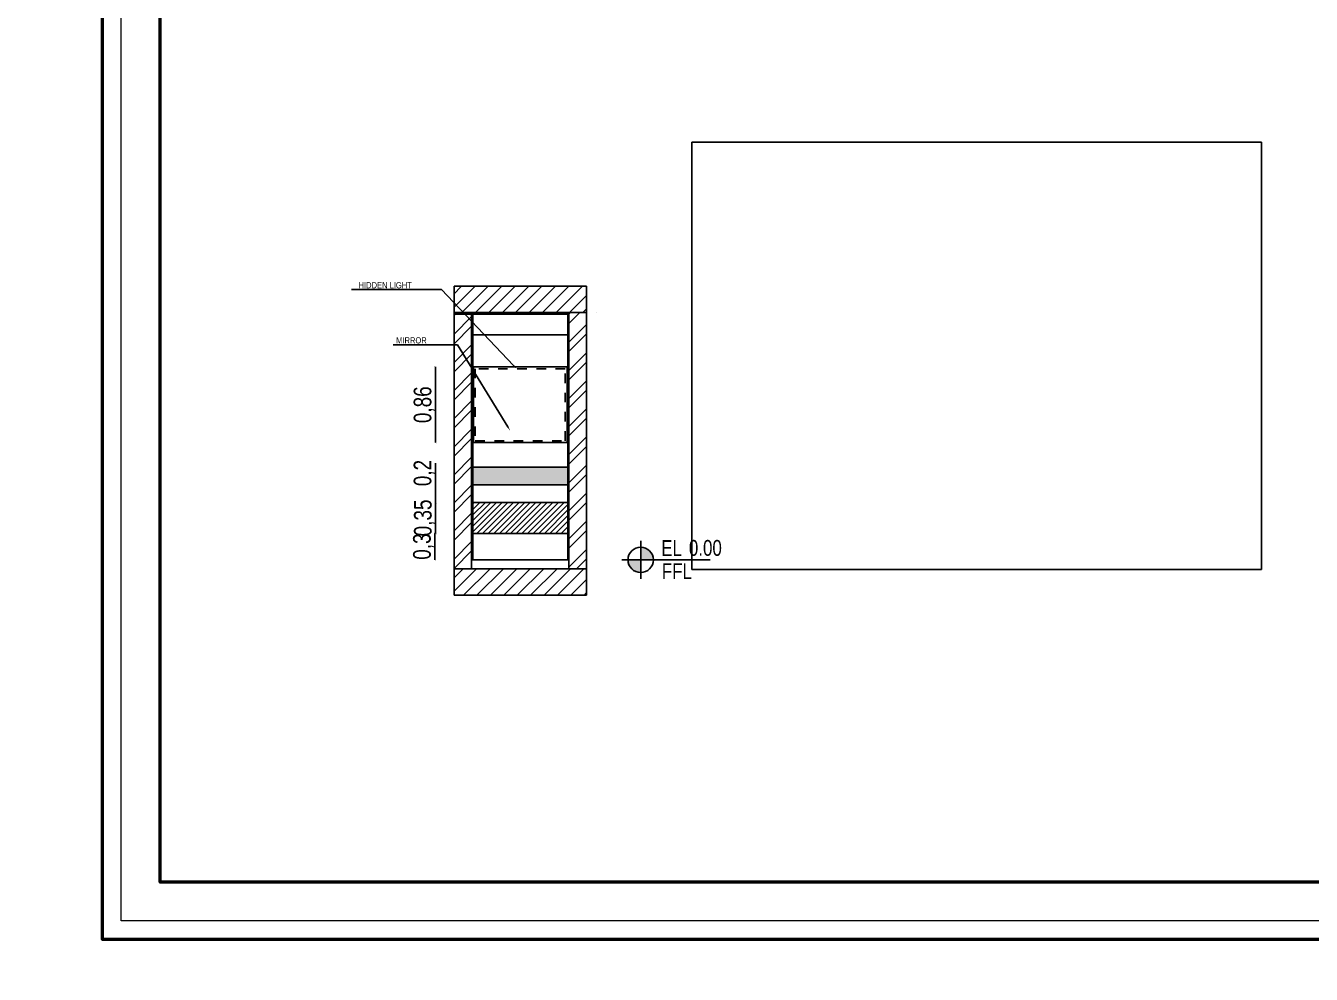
# Model space of a CAD drawing. Header units: inches. Extents: x -279 to 561, y -345 to 342.
# Drawn here: x -199.38 to -186, y -165.4 to -155.53 of the extents above; entities that cross this region are included whole.
import ezdxf
from ezdxf import colors
from ezdxf.entities.mleader import LeaderData, LeaderLine
from ezdxf.math import Vec2, Vec3

# ---------------------------------------------------------------- set-up
doc = ezdxf.new("R2010")
doc.units = ezdxf.units.IN
doc.header["$LTSCALE"] = 0.5
doc.header["$MEASUREMENT"] = 0
doc.linetypes.add('HIDDEN2', pattern=[0.1875, 0.125, -0.0625])
doc.linetypes.add('MV-X3EW$0$HIDDEN', pattern=[0.375, 0.25, -0.125])
for name, color, linetype in [('A-ANNO-LEVL-100', 7, 'Continuous'), ('CADER', 7, 'Continuous'), ('LIGHT', 2, 'Continuous'), ('MV-X3EW$0$M-HVAC-SLDF', 2, 'Continuous'), ('S-DIM', 7, 'Continuous'), ('TEXT', 3, 'Continuous'), ('WAL', 7, 'Continuous'), ('WallHatch-ALCHEMY', 7, 'Continuous'), ('WATER', 50, 'Continuous')]:
    doc.layers.add(name, color=color, linetype=linetype)
doc.layers.add('G-ANNO-HLIN', color=5, linetype='Continuous', lineweight=50)
doc.styles.add('ROM', font='AGENCYR.TTF', dxfattribs={"width": 0.8})
doc.styles.get("Standard").update_dxf_attribs({"font": 'arial.ttf'})
doc.styles.add('T25-50', font='STENCIL.shx', dxfattribs={"height": 0.125})
doc.dimstyles.new('Copy(9) of ISO-25', dxfattribs={"dimtxt": 0.2, "dimasz": 0.02, "dimexe": 0.05, "dimexo": 0.05, "dimgap": 0.02, "dimtad": 1, "dimtxsty": 'ROM', "dimblk": 'ARCHTICK', "dimcen": 0.03, "dimse1": 1, "dimse2": 1, "dimclrd": 248, "dimclrt": 248, "dimadec": 0, "dimazin": 0, "dimtfac": 1, "dimtmove": 0, "dimatfit": 3, "dimldrblk": 'DOT', "dimfxl": 1, "dimarcsym": 0})
doc.dimstyles.get("Standard").update_dxf_attribs({"dimtxt": 0.18, "dimasz": 0.18, "dimexe": 0.18, "dimexo": 0.0625, "dimgap": 0.09, "dimtad": 0, "dimtih": 1, "dimtoh": 1, "dimzin": 0, "dimdsep": 46, "dimtxsty": 'Standard', "dimcen": 0.09, "dimadec": 0, "dimazin": 0, "dimtfac": 1, "dimtofl": 0, "dimtmove": 0, "dimatfit": 3, "dimfxl": 1, "dimtolj": 1, "dimtzin": 0, "dimarcsym": 0})
picture_1 = doc.add_image_def('image19.jpg', size_in_pixel=(4000, 3000))

# ---------------------------------------------------------------- blocks, each defined once
blk = doc.blocks.new('*U473')
h = blk.add_hatch(color=256)
h.dxf.hatch_style = 1
h.paths.add_polyline_path([(0, 50), (0, 0), (50, 0, 0.414214)])
h.paths.add_polyline_path([(0, 0), (-50, 0, 0.414214), (0, -50)])
for p, q in [((0, -75), (0, 75)), ((-75, 0), (63.1, 0)), ((63.1, 0), (-50, 0)), ((0, 0), (274.6, 0))]:
    blk.add_line(p, q)
blk.add_circle((0, 0), 50)
at = {"style": 'T25-50', "width": 0.8}
for s, p in [('EL', (81.1, 15.3)), ('FFL', (83.5, -76.3))]:
    blk.add_text(s, height=62.5, dxfattribs=at).set_placement(p)
blk.add_attdef('LEVEL', (190.3, 15.9), '', height=62.5, dxfattribs=at)
blk = doc.blocks.new('_ArchTick')
at = {"color": 0, "linetype": 'ByBlock', "const_width": 0.15}
blk.add_lwpolyline([(-0.5, -0.5), (0.5, 0.5)], dxfattribs=at)
blk = doc.blocks.new('*D745')
at = {"layer": 'Defpoints', "color": 0, "transparency": 16777216}
for p in [(-421.567, -166.946), (-421.57, -167.246), (-421.567, -167.246)]:
    blk.add_point(p, dxfattribs=at)
at = {"layer": 'WAL', "color": 248, "lineweight": -2, "transparency": 16777216}
blk.add_line((-421.57, -166.946), (-421.57, -167.246), dxfattribs=at)
at = {"layer": 'WAL', "color": 248, "lineweight": -2, "transparency": 16777216, "xscale": 0.02, "yscale": 0.02, "zscale": 0.02}
for p, rotation in [((-421.57, -166.946), 90), ((-421.57, -167.246), 270)]:
    blk.add_blockref('_ArchTick', p, dxfattribs=dict(at, rotation=rotation))
at = {"layer": 'WAL', "color": 248, "transparency": 16777216, "insert": (-421.697, -167.096), "char_height": 0.2, "attachment_point": 5, "rotation": 90, "style": 'ROM'}
blk.add_mtext('0,3', dxfattribs=at)
blk = doc.blocks.new('_DOT')
at = {"color": 0, "linetype": 'ByBlock'}
blk.add_line((-0.5, 0), (-1, 0), dxfattribs=at)
at = {"color": 0, "linetype": 'ByBlock', "const_width": 0.5}
blk.add_lwpolyline([(-0.25, 0, 1), (0.25, 0, 1)], format="xyb", close=True, dxfattribs=at)
blk = doc.blocks.new('*D746')
at = {"layer": 'Defpoints', "color": 0, "transparency": 16777216}
for p in [(-421.56, -166.596), (-421.423, -166.596), (-421.423, -166.946)]:
    blk.add_point(p, dxfattribs=at)
at = {"layer": 'WAL', "color": 248, "lineweight": -2, "transparency": 16777216}
blk.add_line((-421.56, -166.946), (-421.56, -166.596), dxfattribs=at)
at = {"layer": 'WAL', "color": 248, "lineweight": -2, "transparency": 16777216, "xscale": 0.02, "yscale": 0.02, "zscale": 0.02}
for p, rotation in [((-421.56, -166.596), 90), ((-421.56, -166.946), 270)]:
    blk.add_blockref('_ArchTick', p, dxfattribs=dict(at, rotation=rotation))
at = {"layer": 'WAL', "color": 248, "transparency": 16777216, "insert": (-421.687, -166.771), "char_height": 0.2, "attachment_point": 5, "rotation": 90, "style": 'ROM'}
blk.add_mtext('0,35', dxfattribs=at)
blk = doc.blocks.new('*D747')
at = {"layer": 'Defpoints', "color": 0, "transparency": 16777216}
for p in [(-421.563, -166.396), (-420.909, -166.396), (-420.909, -166.596)]:
    blk.add_point(p, dxfattribs=at)
at = {"layer": 'WAL', "color": 248, "lineweight": -2, "transparency": 16777216}
for p, q in [((-421.563, -166.396), (-421.563, -166.151)), ((-421.563, -166.596), (-421.563, -166.396))]:
    blk.add_line(p, q, dxfattribs=at)
at = {"layer": 'WAL', "color": 248, "lineweight": -2, "transparency": 16777216, "xscale": 0.02, "yscale": 0.02, "zscale": 0.02}
for p, rotation in [((-421.563, -166.396), 90), ((-421.563, -166.596), 270)]:
    blk.add_blockref('_ArchTick', p, dxfattribs=dict(at, rotation=rotation))
at = {"layer": 'WAL', "color": 248, "transparency": 16777216, "insert": (-421.69, -166.263), "char_height": 0.2, "attachment_point": 5, "rotation": 90, "style": 'ROM'}
blk.add_mtext('0,2', dxfattribs=at)
blk = doc.blocks.new('*D748')
at = {"layer": 'Defpoints', "color": 0, "transparency": 16777216}
for p in [(-420.42, -165.061), (-421.563, -165.917), (-420.42, -165.917)]:
    blk.add_point(p, dxfattribs=at)
at = {"layer": 'WAL', "color": 248, "lineweight": -2, "transparency": 16777216}
blk.add_line((-421.563, -165.061), (-421.563, -165.917), dxfattribs=at)
at = {"layer": 'WAL', "color": 248, "lineweight": -2, "transparency": 16777216, "xscale": 0.02, "yscale": 0.02, "zscale": 0.02}
for p, rotation in [((-421.563, -165.061), 90), ((-421.563, -165.917), 270)]:
    blk.add_blockref('_ArchTick', p, dxfattribs=dict(at, rotation=rotation))
at = {"layer": 'WAL', "color": 248, "transparency": 16777216, "insert": (-421.69, -165.489), "char_height": 0.2, "attachment_point": 5, "rotation": 90, "style": 'ROM'}
blk.add_mtext('0,86', dxfattribs=at)
blk = doc.blocks.new('*D1071')
at = {"color": 0, "linetype": 'ByBlock', "lineweight": -2, "transparency": 16777216}
for p, q in [((558.652, 342.279), (558.652, 342.473)), ((560.652, 342.279), (560.652, 342.473)), ((558.832, 342.293), (559.172, 342.293)), ((560.472, 342.293), (560.132, 342.293))]:
    blk.add_line(p, q, dxfattribs=at)
at = {"color": 0, "linetype": 'ByBlock', "transparency": 16777216}
for points in [[(558.832, 342.323), (558.832, 342.263), (558.652, 342.293)], [(560.472, 342.323), (560.472, 342.263), (560.652, 342.293)]]:
    blk.add_solid(points, dxfattribs=at)
at = {"layer": 'Defpoints', "color": 0, "linetype": 'ByBlock', "transparency": 16777216}
for p in [(560.652, 342.293), (558.652, 342.216), (560.652, 342.216)]:
    blk.add_point(p, dxfattribs=at)
at = {"layer": 'Defpoints', "color": 0, "ltscale": 0.5, "transparency": 16777216}
for p in [(-209.5, -305.36), (-209.5, -305.81), (-209.5, -305.81)]:
    blk.add_point(p, dxfattribs=at)
at = {"layer": 'S-DIM', "color": 0, "lineweight": -2, "ltscale": 0.5, "transparency": 16777216}
for p, q in [((-209.5, -305.18), (-209.5, -305)), ((-209.563, -305.36), (-209.68, -305.36)), ((-209.563, -305.81), (-209.68, -305.81)), ((-209.5, -305.99), (-209.5, -306.17))]:
    blk.add_line(p, q, dxfattribs=at)
at = {"layer": 'S-DIM', "color": 0, "ltscale": 0.5, "transparency": 16777216}
for points in [[(-209.53, -305.18), (-209.47, -305.18), (-209.5, -305.36)], [(-209.53, -305.99), (-209.47, -305.99), (-209.5, -305.81)]]:
    blk.add_solid(points, dxfattribs=at)
at = {"color": 0, "linetype": 'ByBlock', "transparency": 16777216, "insert": (559.652, 342.293), "char_height": 0.18, "attachment_point": 5}
blk.add_mtext('\\A1;2.0000', dxfattribs=at)
at = {"layer": 'S-DIM', "color": 0, "ltscale": 0.5, "transparency": 16777216, "insert": (-209.5, -305.585), "char_height": 0.18, "attachment_point": 5}
blk.add_mtext('\\A1;0.45', dxfattribs=at)
blk = doc.blocks.new('errrr')
at = {"linetype": 'Continuous', "lineweight": -3}
h = blk.add_hatch(dxfattribs=at)
h.set_pattern_fill('ANSI31', scale=0.86)
h.set_pattern_definition([(45, (-509.26137, -3.01032), (-0.07601398, 0.07601398), [])])
h.paths.add_polyline_path([(-419.851, -164.144), (-421.352, -164.154), (-421.352, -164.454), (-419.651, -164.444), (-415.036, -164.444), (-419.851, -164.444)])
h = blk.add_hatch(dxfattribs=at)
h.set_pattern_fill('ANSI32', scale=0.6)
h.set_pattern_definition([(45, (-361.73482, -138.12915), (-0.159099, 0.159099), []), (45, (-361.62875, -138.12915), (-0.159099, 0.159099), [])])
h.paths.add_polyline_path([(-421.352, -167.346), (-421.152, -167.346), (-421.152, -164.446), (-421.352, -164.446)])
h = blk.add_hatch(dxfattribs=at)
h.set_pattern_fill('ANSI32', scale=0.6)
h.set_pattern_definition([(45, (-361.9345, -138.12915), (-0.159099, 0.159099), []), (45, (-361.82843, -138.12915), (-0.159099, 0.159099), [])])
h.paths.add_polyline_path([(-419.851, -167.346), (-420.051, -167.346), (-420.051, -164.446), (-419.851, -164.446)])
h = blk.add_hatch(dxfattribs=at)
h.set_pattern_fill('ANSI31', scale=0.86)
h.set_pattern_definition([(45, (-320.53461, -138.12915), (-0.07601398, 0.07601398), [])])
h.paths.add_polyline_path([(-414.899, -167.346), (-421.352, -167.346), (-421.352, -167.646), (-419.851, -167.646), (-419.851, -167.346)])
at = {"layer": 'WallHatch-ALCHEMY', "transparency": 33554687}
h = blk.add_hatch(color=7, dxfattribs=at)
h.dxf.hatch_style = 1
h.paths.add_polyline_path([(-420.064, -166.396), (-420.064, -166.196), (-421.139, -166.196), (-421.139, -166.396)])
at = {"layer": 'WATER'}
h = blk.add_hatch(dxfattribs=at)
h.set_pattern_fill('ANSI31', color=32, scale=0.36)
h.set_pattern_definition([(45, (25.767778, -15.654064), (-0.031819805, 0.031819805), [])])
h.paths.add_polyline_path([(-421.079, -166.596), (-421.139, -166.596), (-421.139, -166.946), (-420.064, -166.946), (-420.064, -166.596)])
for p, q in [((-421.352, -164.146), (-421.352, -167.646)), ((-421.352, -164.146), (-421.352, -167.646)), ((-419.851, -164.146), (-421.352, -164.146)), ((-419.851, -164.146), (-419.851, -167.646)), ((-419.851, -164.146), (-419.851, -167.646)), ((-419.851, -164.146), (-419.851, -167.646)), ((-419.851, -164.146), (-419.851, -167.646)), ((-419.851, -164.146), (-419.851, -167.646)), ((-421.352, -164.446), (-419.851, -164.446)), ((-421.152, -164.463), (-421.152, -167.346)), ((-421.139, -164.463), (-421.139, -167.246)), ((-420.064, -164.463), (-420.064, -167.246)), ((-420.052, -164.446), (-420.052, -167.346)), ((-420.051, -164.446), (-420.051, -167.346)), ((-420.051, -164.463), (-420.051, -167.346)), ((-421.152, -164.697), (-420.051, -164.697)), ((-420.051, -166.196), (-421.139, -166.196)), ((-421.139, -166.396), (-420.064, -166.396)), ((-421.079, -166.596), (-420.064, -166.596)), ((-421.352, -167.646), (-419.851, -167.646))]:
    blk.add_line(p, q)
at = {"color": 7}
for p, q in [((-420.051, -164.463), (-421.352, -164.463)), ((-420.051, -167.246), (-421.152, -167.246))]:
    blk.add_line(p, q, dxfattribs=at)
at = {"elevation": 0}
blk.add_lwpolyline([(-421.132, -165.917), (-420.072, -165.917), (-420.072, -165.061), (-421.132, -165.061)], close=True, dxfattribs=at)
at = {"color": 7, "linetype": 'Continuous', "elevation": 0}
for points in [[(-419.851, -167.346), (-421.352, -167.346)], [(-421.352, -167.646), (-419.851, -167.646)]]:
    blk.add_lwpolyline(points, dxfattribs=at)
at = {"layer": 'LIGHT', "color": 1, "linetype": 'HIDDEN2', "elevation": 0}
blk.add_lwpolyline([(-421.112, -165.897), (-420.092, -165.897), (-420.092, -165.081), (-421.112, -165.081)], close=True, dxfattribs=at)
at = {"layer": 'MV-X3EW$0$M-HVAC-SLDF', "color": 7, "linetype": 'MV-X3EW$0$HIDDEN'}
for p, q in [((-420.051, -167.246), (-420.07, -167.246)), ((-419.146, -167.246), (-419.381, -167.246))]:
    blk.add_line(p, q, dxfattribs=at)
at = {"layer": 'WATER', "color": 32, "true_color": 0xcd6928, "elevation": 0}
blk.add_lwpolyline([(-420.051, -166.596), (-421.139, -166.596), (-421.139, -166.946), (-420.051, -166.946)], close=True, dxfattribs=at)
at = {"layer": 'A-ANNO-LEVL-100', "color": 7, "xscale": 0.002869115383497128, "yscale": 0.002869115383497128, "zscale": 0.002869115383497128}
blk.add_blockref('*U473', (-419.238, -167.246), dxfattribs=at).add_auto_attribs({'LEVEL': '0.00'})
at = {"layer": 'WAL'}
for base, p1, p2, picture, middle in [((-421.563, -165.917), (-420.42, -165.061), (-420.42, -165.917), '*D748', (-421.69, -165.489)), ((-421.563, -166.396), (-420.909, -166.596), (-420.909, -166.396), '*D747', (-421.69, -166.263)), ((-421.56, -166.596), (-421.423, -166.946), (-421.423, -166.596), '*D746', (-421.687, -166.771)), ((-421.57, -167.246), (-421.567, -166.946), (-421.567, -167.246), '*D745', (-421.697, -167.096))]:
    dim = blk.add_linear_dim(base=base, p1=p1, p2=p2, angle=90, dimstyle='Copy(9) of ISO-25', dxfattribs=at)
    dim.commit()
    dim.dimension.update_dxf_attribs({"geometry": picture, "text_midpoint": middle})
at = {"layer": 'TEXT', "color": 7, "lineweight": 15, "ltscale": 8e-05}
ml = blk.add_multileader_mtext('Standard', dxfattribs=at)
ml.set_content('{\\W0.8;HIDDEN LIGHT}', color=7)
ml.set_leader_properties()
ml.build(insert=Vec2(0, 0))
ml.multileader.update_dxf_attribs({"text_right_attachment_type": 6, "dogleg_length": 0.2, "arrow_head_size": 0.05})
ctx = ml.context
ctx.base_point, ctx.char_height, ctx.arrow_head_size, ctx.landing_gap_size, ctx.plane_origin = Vec3(-422.493, -164.136), 0.07, 0.05, 0.09, Vec3(-423.647, -165.451)
ctx.right_attachment, ctx.text_align_type = 6, 1
notes = []
notes.append((ctx, [(0, (1, 1, 0), (-421.493, -164.184), (-1, 0), 0.276, [(0, [(-420.643, -165.081)], 0, [])])]))
ctx.mtext.insert, ctx.mtext.alignment, ctx.mtext.flow_direction = Vec3(-422.131, -164.1), 2, 5
ml = blk.add_multileader_mtext('Standard', dxfattribs=at)
ml.set_content('{\\W0.8;MIRROR}', color=7)
ml.set_leader_properties()
ml.build(insert=Vec2(0, 0))
ml.multileader.update_dxf_attribs({"text_right_attachment_type": 6, "dogleg_length": 0.2, "arrow_head_size": 0.05})
ctx = ml.context
ctx.base_point, ctx.char_height, ctx.arrow_head_size, ctx.landing_gap_size, ctx.plane_origin = Vec3(-422.079, -164.76), 0.07, 0.05, 0.09, Vec3(-423.055, -164.19)
ctx.right_attachment, ctx.text_align_type = 6, 1
notes.append((ctx, [(0, (1, 1, 0), (-421.313, -164.809), (-1, 0), 0.276, [(0, [(-420.716, -165.783)], 0, [])])]))
ctx.mtext.insert, ctx.mtext.alignment, ctx.mtext.flow_direction = Vec3(-421.834, -164.725), 2, 5
for ctx, leaders in notes:
    for number, flags, end, landing, length, lines in leaders:
        leader = LeaderData()
        leader.index, (leader.has_last_leader_line, leader.has_dogleg_vector, leader.attachment_direction) = number, flags
        leader.last_leader_point, leader.dogleg_vector, leader.dogleg_length = Vec3(end), Vec3(landing), length
        for number, points, colour, breaks in lines:
            line = LeaderLine()
            line.index, line.vertices, line.color, line.breaks = number, Vec3.list(points), colors.encode_raw_color(colour), breaks
            leader.lines.append(line)
        ctx.leaders.append(leader)

msp = doc.modelspace()

# ---------------------------------------------------------------- linework, layer by layer
at = {"layer": 'CADER', "lineweight": 18}
for points in [[(-198.582, -147.943), (-172.879, -147.943), (-172.879, -165.042), (-198.582, -165.042)], [(-198.386, -148.139), (-173.075, -148.139), (-173.075, -164.847), (-198.386, -164.847)]]:
    msp.add_lwpolyline(points, close=True, dxfattribs=at)
at = {"layer": 'G-ANNO-HLIN', "color": 0}
for points in [[(-198.582, -147.943), (-172.879, -147.943), (-172.879, -165.042), (-198.582, -165.042)], [(-197.982, -148.543), (-173.479, -148.543), (-173.479, -164.443), (-197.982, -164.443)]]:
    msp.add_lwpolyline(points, close=True, dxfattribs=at)

# ---------------------------------------------------------------- block references
at = {"xscale": 0.9190417823005911, "yscale": 0.9190417823005911, "zscale": 0.9190417823005911}
msp.add_blockref('errrr', (192.317, -7.383), dxfattribs=at)

# ---------------------------------------------------------------- dimensions: what is measured, and where the dimension line sits
at = {"layer": 'S-DIM', "ltscale": 0.5}
dim = msp.add_linear_dim(base=(-209.5, -305.81), p1=(-209.5, -305.36), p2=(-209.5, -305.81), angle=90, dimstyle='Standard', dxfattribs=at)
dim.commit()
dim.dimension.update_dxf_attribs({"geometry": '*D1071', "text_midpoint": (-209.5, -305.585)})

# ---------------------------------------------------------------- pictures from other files: only their frames are drawn
image = msp.add_image(picture_1, insert=(-192.447, -161.188), size_in_units=(5.928, 4.446))
image.dxf.flags = 7

doc.saveas('drawing.dxf')
